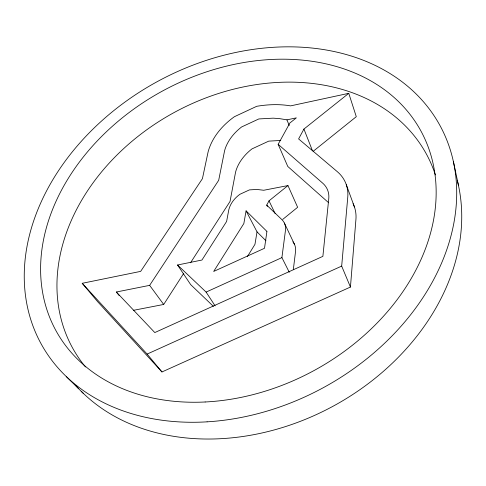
<?xml version="1.0" encoding="UTF-8"?>
<svg xmlns="http://www.w3.org/2000/svg" width="486" height="486" viewBox="0 0 486 486"><rect width="100%" height="100%" fill="white"/><g stroke="black" fill="none" stroke-linecap="round" stroke-linejoin="round"><path stroke-width="0.73" d="M313.349 151.17L356.287 116.683L348.766 93.324L290.585 105.881C279.395 103.961 267.895 104.417 256.73 106.3L234.398 116.707C222.734 125.036 212.71 136.56 208.5 150.46A52.938 38.497 -25.3 0 0 207.85 153.066L202.425 178.672L140.667 271.376L82.219 283.302L97.838 301.897L161.966 371.954L350.442 287.05L355.934 219.362A46.935 36.918 -23.3 0 0 353.091 203.689M350.442 287.05L341.676 266.103L347.757 197.261A48.4 37.294 -23.5 0 0 337.272 171.637L298.604 138.923L303.926 129.069L348.766 93.324M293.319 269.712L295.555 251.335A18.893 15.066 -26.7 0 0 292.882 241.791M289.273 272.245L281.904 257.616L285.476 230.267A19.489 15.224 -26.8 0 0 281.825 219.557L266.717 205.11L269.013 200.846L287.955 185.573L297.639 207.291L282.749 219.386M266.917 231.458L264.505 248.273L213.676 271.449L243.851 223.53L246.08 210.851L266.893 231.385M246.08 210.851L257.027 231.858L254.962 244.337L247.417 256.553M328.621 202.717L287.767 166.443L278.15 144.318L289.893 122.988L296.345 117.861L286.928 119.86L279.675 118.645L273.211 118.159L258.85 118.936L241.621 126.949C234.629 132.35 228.663 139.397 225.528 147.726A38.892 28.31 -25.1 0 0 225.231 148.57L224.824 149.925A34.852 25.339 -25.3 0 0 224.404 151.668L218.694 180.282L149.645 285.355L116.342 292.007L119.143 295.524M133.279 310.354L163.697 304.455L183.763 273.296M190.53 262.786L230.042 201.435L235.37 173.198A33.862 25.169 -25.2 0 1 235.759 171.479L236.147 170.143A37.787 28.121 -24.9 0 1 236.427 169.31C239.398 161.139 245.157 154.196 251.967 148.898L268.728 141.134L280.744 140.454M287.955 185.573L263.728 190.263L256.857 189.437L249.446 189.892L239.902 194.291C234.86 197.936 230.643 203.063 228.967 209.132A22.107 16.858 -27.3 0 0 228.712 210.286L226.61 221.452L201.951 260.028L177.542 264.998L206.107 292.08L281.904 257.616M82.219 283.302L147.13 354.075L341.676 266.103M278.15 144.318L322.698 183.167A29.166 22.471 -23.6 0 1 328.761 198.683L322.88 256.353L154.797 332.57L116.342 292.007M213.384 306.344L190.694 284.638L177.542 264.998M66.284 376.559L83.422 393.46M257.027 231.858L265.982 240.801M147.13 354.075L161.966 371.954M149.645 285.355L163.697 304.455M206.107 292.08L215.11 305.87M266.717 205.11L267.361 206.441M269.013 200.846L275.119 213.518M284.371 223.031L294.425 244.197M286.928 119.86L289.237 125.479M303.926 129.069L312.522 150.909M346.305 184.71L354.44 206.975M453.45 161.868L458.462 185.445M457.241 180.276A220.48 172.348 -28.7 0 1 336.707 404.224A220.48 172.348 -28.7 0 1 81.186 391.266M78.665 388.672A220.48 172.348 -28.7 0 1 75.664 385.404M85.487 366.96A201.739 157.409 -28.7 0 1 173.557 112.843A201.739 157.409 -28.7 0 1 435.407 174.948M207.091 421.836A227.351 174.103 -28.7 0 0 442.187 129.756A227.351 174.103 -28.7 0 0 72.147 152.069A227.351 174.103 -28.7 0 0 207.091 421.836M205.153 401.983A208.002 158.977 -28.7 0 0 423.841 136.706A208.002 158.977 -28.7 0 0 86.144 153.485A208.002 158.977 -28.7 0 0 205.153 401.983"/></g></svg>
